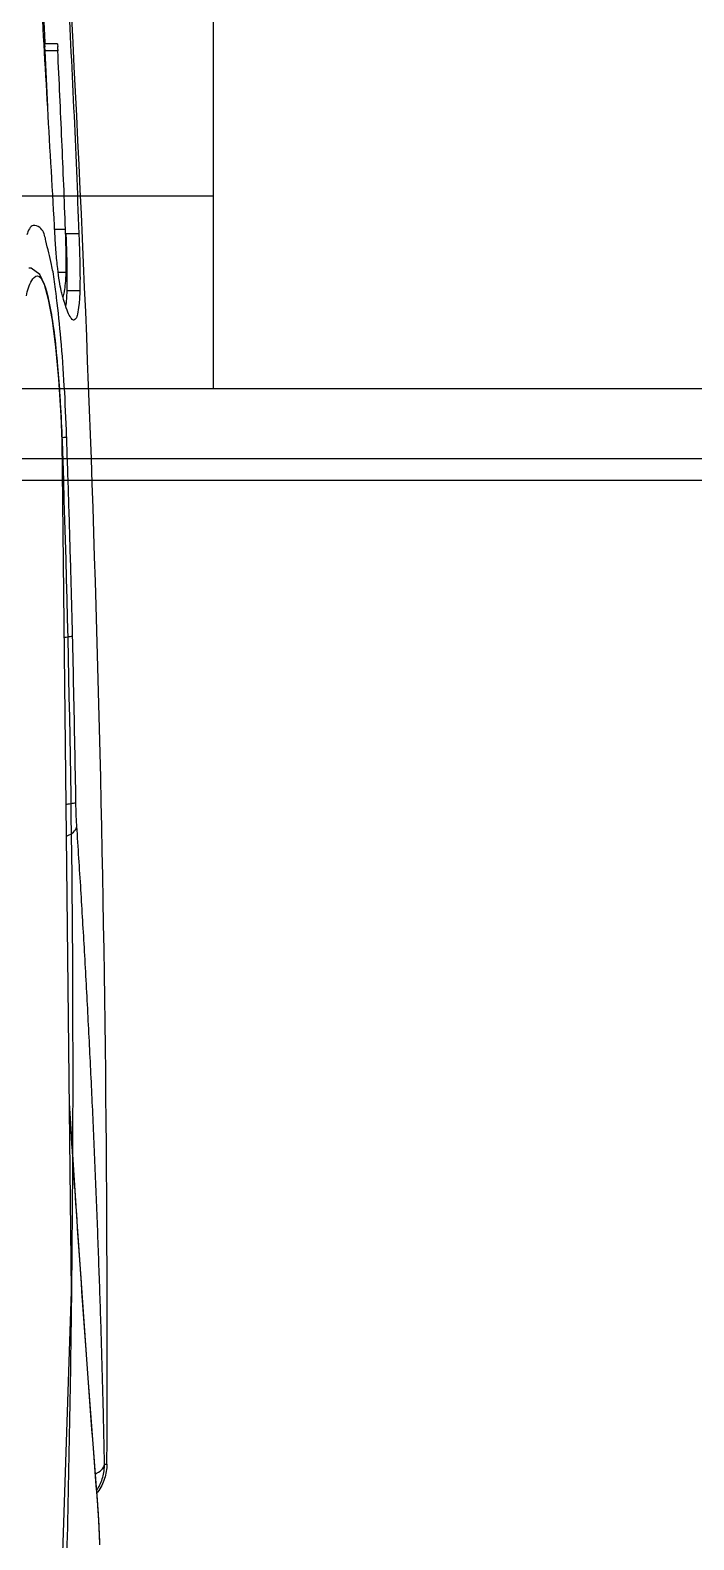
# Model space of a CAD drawing. Header units: millimetres. Extents: x 238075 to 303070, y -258150 to -205841.
# Drawn here: x 249958 to 250041.9, y -239091 to -238900.3 of the extents above; entities that cross this region are included whole.
import ezdxf

# ---------------------------------------------------------------- set-up
doc = ezdxf.new("R2010")
doc.units = ezdxf.units.MM
doc.header["$LTSCALE"] = 200
for name, color, linetype in [('L4', 4, 'Continuous'), ('아파트', 253, 'Continuous'), ('헤드반경1', 1, 'Continuous')]:
    doc.layers.add(name, color=color, linetype=linetype)

# ---------------------------------------------------------------- blocks, each defined once
blk = doc.blocks.new('A$C221D5E5E')
at = {"layer": '헤드반경1'}
blk.add_circle((0, 0), 2600, dxfattribs=at)

msp = doc.modelspace()

# ---------------------------------------------------------------- linework, layer by layer
at = {"layer": 'L4'}
for p, q in [((249981.14, -238878.27), (249981.14, -238945.57, 0)), ((249961.46, -238902), (249959.86, -238902)), ((249961.48, -238902.86), (249959.88, -238902.86)), ((249981.14, -238921.22), (249567.64, -238921.22)), ((249962.46, -238925.45), (249961.12, -238925.45)), ((249964.15, -238925.98), (249962.55, -238925.98)), ((249958.11, -238930.35), (249957.84, -238930.33)), ((249959.2, -238931.12), (249958.11, -238930.35)), ((249959.81, -238932.38), (249959.2, -238931.12)), ((249962.54, -238930.88), (249961.54, -238930.88)), ((249960.32, -238934.28), (249959.81, -238932.38)), ((249964.27, -238933.2), (249962.67, -238933.2)), ((249960.8, -238936.92), (249960.32, -238934.28)), ((249961.23, -238940.3), (249960.8, -238936.92)), ((249961.6, -238944.36), (249961.23, -238940.3)), ((249961.89, -238948.97), (249961.6, -238944.36)), ((250126.17, -238945.57, 0), (249435.37, -238945.57, 0)), ((249962.03, -238952.2), (249961.89, -238948.97)), ((249962.03, -238952.2), (249962.02, -238952.21)), ((249963.22, -239059.59), (249962.03, -238952.2)), ((249435.37, -238954.37), (250126.17, -238954.37)), ((250126.17, -238957.17), (249435.37, -238957.17)), ((249963.99, -239051.42), (249962.95, -239035.82)), ((249965.34, -239070.58), (249963.99, -239051.42)), ((249959.59, -239169.57), (249963.22, -239059.59)), ((249966.64, -239087.71), (249965.34, -239070.58)), ((249966.54, -239086.56), (249966.55, -239086.47)), ((249966.78, -239090.41), (249966.64, -239087.71)), ((249966.82, -239091.6), (249966.78, -239090.41))]:
    msp.add_line(p, q, dxfattribs=at)
for points in [[(249966.6, -238982.31), (249965.71, -238949.27), (249964.31, -238916.24), (249962.38, -238883.25)], [(249960.21, -238910.08), (249959.91, -238904.73), (249959.59, -238899.38), (249959.28, -238894.04)], [(249962.69, -238894.06), (249962.97, -238899.4), (249963.24, -238904.74), (249963.49, -238910.08)], [(249959.89, -238902), (249959.84, -238900.84), (249959.78, -238899.69), (249959.72, -238898.54)], [(249959.85, -238902.11), (249959.84, -238902.06), (249959.82, -238902), (249959.86, -238902)], [(249959.86, -238902.42), (249959.87, -238902.33), (249959.89, -238902.25), (249959.85, -238902.11)], [(249959.88, -238902.86), (249959.87, -238902.71), (249959.85, -238902.55), (249959.86, -238902.42)], [(249961.46, -238902), (249961.42, -238902), (249961.44, -238902.06), (249961.45, -238902.11)], [(249961.45, -238902.11), (249961.49, -238902.25), (249961.47, -238902.33), (249961.46, -238902.42)], [(249961.46, -238902.42), (249961.45, -238902.55), (249961.47, -238902.71), (249961.48, -238902.86)], [(249960.21, -238909.95), (249960.11, -238907.58), (249959.99, -238905.22), (249959.88, -238902.86)], [(249962, -238914.19), (249961.84, -238910.41), (249961.67, -238906.64), (249961.48, -238902.86)], [(249961.12, -238925.98), (249960.82, -238920.68), (249960.52, -238915.38), (249960.21, -238910.08)], [(249963.49, -238910.08), (249963.73, -238915.38), (249963.95, -238920.68), (249964.15, -238925.98)], [(249962.46, -238925.45), (249962.32, -238921.69), (249962.17, -238917.94), (249962, -238914.19)], [(249958.39, -238924.94), (249957.96, -238925.01), (249957.75, -238925.6), (249957.57, -238926.12)], [(249959.2, -238925.2), (249958.98, -238925.02), (249958.65, -238924.89), (249958.39, -238924.94)], [(249959.91, -238926.55), (249959.8, -238926.06), (249959.61, -238925.51), (249959.2, -238925.2)], [(249962.5, -238926.46), (249962.48, -238926.12), (249962.47, -238925.78), (249962.46, -238925.45)], [(249959.98, -238926.87), (249959.96, -238926.77), (249959.93, -238926.66), (249959.91, -238926.55)], [(249960.7, -238929.89), (249960.48, -238928.88), (249960.2, -238927.88), (249959.98, -238926.87)], [(249961.27, -238928.32), (249961.21, -238927.54), (249961.16, -238926.76), (249961.12, -238925.98)], [(249962.52, -238927.43), (249962.52, -238927.1), (249962.51, -238926.78), (249962.5, -238926.46)], [(249962.55, -238928.32), (249962.54, -238928.02), (249962.53, -238927.72), (249962.52, -238927.43)], [(249962.63, -238928.3), (249962.61, -238927.53), (249962.58, -238926.75), (249962.55, -238925.98)], [(249964.15, -238925.98), (249964.18, -238926.76), (249964.21, -238927.54), (249964.23, -238928.32)], [(249961.47, -238930.38), (249961.4, -238929.69), (249961.33, -238929.01), (249961.27, -238928.32)], [(249962.56, -238929.13), (249962.55, -238928.86), (249962.55, -238928.59), (249962.55, -238928.32)], [(249962.56, -238929.83), (249962.56, -238929.6), (249962.56, -238929.36), (249962.56, -238929.13)], [(249962.68, -238930.36), (249962.67, -238929.68), (249962.65, -238928.99), (249962.63, -238928.3)], [(249964.23, -238928.32), (249964.25, -238929), (249964.27, -238929.69), (249964.28, -238930.37)], [(249958.19, -238931.9), (249958.37, -238931.64), (249958.6, -238931.3), (249958.91, -238931.3)], [(249958.91, -238931.3), (249959.26, -238931.31), (249959.45, -238931.77), (249959.61, -238932.08)], [(249960.88, -238930.8), (249960.82, -238930.49), (249960.76, -238930.19), (249960.7, -238929.89)], [(249961.24, -238933.31), (249961.14, -238932.47), (249961.03, -238931.63), (249960.88, -238930.8)], [(249961.69, -238932.03), (249961.61, -238931.48), (249961.54, -238930.93), (249961.47, -238930.38)], [(249962.45, -238932.27), (249962.5, -238931.81), (249962.52, -238931.35), (249962.54, -238930.88)], [(249962.54, -238930.88), (249962.55, -238930.73), (249962.56, -238930.58), (249962.56, -238930.42)], [(249962.56, -238930.42), (249962.56, -238930.23), (249962.56, -238930.03), (249962.56, -238929.83)], [(249962.69, -238932.03), (249962.69, -238931.47), (249962.69, -238930.92), (249962.68, -238930.36)], [(249964.28, -238930.37), (249964.29, -238930.92), (249964.3, -238931.48), (249964.29, -238932.03)], [(249957.51, -238933.83), (249957.65, -238933.15), (249957.81, -238932.46), (249958.19, -238931.9)], [(249959.61, -238932.08), (249959.94, -238932.73), (249960.12, -238933.45), (249960.27, -238934.16)], [(249961.33, -238934.03), (249961.3, -238933.79), (249961.27, -238933.55), (249961.24, -238933.31)], [(249961.93, -238933.2), (249961.83, -238932.82), (249961.76, -238932.42), (249961.69, -238932.03)], [(249962.09, -238933.82), (249962.03, -238933.62), (249961.98, -238933.41), (249961.93, -238933.2)], [(249962.15, -238934.02), (249962.23, -238933.79), (249962.28, -238933.56), (249962.32, -238933.32)], [(249962.32, -238933.32), (249962.33, -238933.3), (249962.33, -238933.28), (249962.33, -238933.26)], [(249962.33, -238933.26), (249962.39, -238932.93), (249962.42, -238932.6), (249962.45, -238932.27)], [(249962.52, -238935.18), (249962.59, -238934.54), (249962.64, -238933.9), (249962.67, -238933.26)], [(249962.67, -238933.2), (249962.69, -238932.81), (249962.69, -238932.42), (249962.69, -238932.03)], [(249962.67, -238933.26), (249962.67, -238933.24), (249962.67, -238933.22), (249962.67, -238933.2)], [(249964.27, -238933.2), (249964.25, -238933.81), (249964.22, -238934.43), (249964.14, -238935.03)], [(249964.29, -238932.03), (249964.29, -238932.42), (249964.29, -238932.81), (249964.27, -238933.2)], [(249960.27, -238934.16), (249960.51, -238935.25), (249960.7, -238936.33), (249960.87, -238937.43)], [(249961.34, -238934.09), (249961.34, -238934.07), (249961.33, -238934.05), (249961.33, -238934.03)], [(249961.88, -238939.28), (249961.73, -238937.55), (249961.54, -238935.82), (249961.34, -238934.09)], [(249962.36, -238934.76), (249962.26, -238934.45), (249962.17, -238934.14), (249962.09, -238933.82)], [(249962.77, -238935.91), (249962.62, -238935.54), (249962.49, -238935.14), (249962.36, -238934.76)], [(249964.14, -238935.03), (249964.1, -238935.4), (249964.04, -238935.77), (249963.97, -238936.15)], [(249963.15, -238936.62), (249962.99, -238936.37), (249962.88, -238936.15), (249962.77, -238935.91)], [(249963.47, -238936.89), (249963.33, -238936.89), (249963.23, -238936.75), (249963.15, -238936.62)], [(249963.51, -238936.89), (249963.5, -238936.89), (249963.48, -238936.89), (249963.47, -238936.89)], [(249963.74, -238936.74), (249963.68, -238936.81), (249963.6, -238936.87), (249963.51, -238936.89)], [(249963.97, -238936.15), (249963.93, -238936.36), (249963.88, -238936.57), (249963.74, -238936.74)], [(249960.87, -238937.43), (249961.06, -238938.75), (249961.22, -238940.09), (249961.34, -238941.43)], [(249962.31, -238945.22), (249962.19, -238943.24), (249962.06, -238941.26), (249961.88, -238939.28)], [(249961.34, -238941.43), (249961.35, -238941.52), (249961.36, -238941.61), (249961.37, -238941.69)], [(249961.37, -238941.69), (249961.39, -238941.88), (249961.4, -238942.06), (249961.42, -238942.25)], [(249961.42, -238942.25), (249961.53, -238943.54), (249961.64, -238944.83), (249961.72, -238946.13)], [(249961.72, -238946.13), (249961.74, -238946.33), (249961.75, -238946.53), (249961.76, -238946.73)], [(249962.6, -238951.59), (249962.53, -238949.46), (249962.43, -238947.34), (249962.31, -238945.22)], [(249961.76, -238946.73), (249961.77, -238946.93), (249961.79, -238947.14), (249961.8, -238947.35)], [(249961.8, -238947.35), (249961.89, -238948.97), (249961.97, -238950.59), (249962.02, -238952.21)], [(249962.01, -238951.77), (249962.11, -238951.75), (249962.21, -238951.73), (249962.31, -238951.71)], [(249962.02, -238952.21), (249962.93, -238978.73), (249963.37, -239005.28), (249963.37, -239031.82)], [(249962.31, -238951.71), (249962.41, -238951.69), (249962.54, -238951.67), (249962.6, -238951.59)], [(249962.62, -238952.18), (249962.62, -238951.98), (249962.61, -238951.78), (249962.6, -238951.59)], [(249962.88, -238959.95), (249962.8, -238957.36), (249962.71, -238954.77), (249962.62, -238952.18)], [(249963.13, -238968.33), (249963.05, -238965.54), (249962.97, -238962.74), (249962.88, -238959.95)], [(249963.35, -238976.74), (249963.28, -238973.93), (249963.21, -238971.13), (249963.13, -238968.33)], [(249962.3, -238976.98), (249962.34, -238976.98), (249962.37, -238976.97), (249962.4, -238976.97)], [(249962.4, -238976.97), (249962.62, -238976.93), (249962.83, -238976.89), (249963.06, -238976.86)], [(249963.06, -238976.86), (249963.17, -238976.84), (249963.29, -238976.82), (249963.35, -238976.74)], [(249963.51, -238983.73), (249963.46, -238981.4), (249963.41, -238979.07), (249963.35, -238976.74)], [(249967.7, -239081.44), (249967.85, -239048.39), (249967.49, -239015.34), (249966.6, -238982.31)], [(249963.65, -238990.76), (249963.61, -238988.42), (249963.56, -238986.08), (249963.51, -238983.73)], [(249963.77, -238997.81), (249963.74, -238995.46), (249963.7, -238993.11), (249963.65, -238990.76)], [(249962.54, -238998.05), (249962.63, -238998.05), (249962.72, -238998.04), (249962.81, -238998.02)], [(249962.81, -238998.02), (249963.03, -238998), (249963.24, -238997.96), (249963.47, -238997.93)], [(249963.47, -238997.93), (249963.58, -238997.91), (249963.7, -238997.89), (249963.77, -238997.81)], [(249963.8, -238998.88), (249963.79, -238998.52), (249963.78, -238998.17), (249963.77, -238997.81)], [(249963.84, -238999.9), (249963.82, -238999.56), (249963.81, -238999.22), (249963.8, -238998.88)], [(249963.89, -239000.85), (249963.87, -239000.54), (249963.85, -239000.22), (249963.84, -238999.9)], [(249962.59, -239002.12), (249962.71, -239002.07), (249962.83, -239002.01), (249962.94, -239001.95)], [(249962.94, -239001.95), (249963.18, -239001.82), (249963.42, -239001.66), (249963.6, -239001.44)], [(249963.6, -239001.44), (249963.75, -239001.27), (249963.86, -239001.07), (249963.89, -239000.85)], [(249964.41, -239008.88), (249964.24, -239006.2), (249964.07, -239003.53), (249963.89, -239000.85)], [(249964.87, -239016.67), (249964.72, -239014.07), (249964.57, -239011.48), (249964.41, -239008.88)], [(249965.32, -239024.92), (249965.18, -239022.17), (249965.03, -239019.42), (249964.87, -239016.67)], [(249965.73, -239033.17), (249965.6, -239030.42), (249965.46, -239027.67), (249965.32, -239024.92)], [(249963.37, -239031.82), (249963.37, -239042.77), (249963.29, -239053.72), (249963.15, -239064.67)], [(249966.1, -239041.27), (249965.98, -239038.57), (249965.86, -239035.87), (249965.73, -239033.17)], [(249963.84, -239049.39), (249963.54, -239044.93), (249963.24, -239040.46), (249962.95, -239035.99)], [(249966.43, -239049.32), (249966.33, -239046.64), (249966.22, -239043.96), (249966.1, -239041.27)], [(249965.11, -239067.61), (249964.67, -239061.54), (249964.25, -239055.47), (249963.84, -239049.39)], [(249966.73, -239057.38), (249966.64, -239054.7), (249966.54, -239052.01), (249966.43, -239049.32)], [(249967, -239065.54), (249966.92, -239062.82), (249966.83, -239060.1), (249966.73, -239057.38)], [(249963.15, -239064.67), (249963.13, -239066.05), (249963.11, -239067.42), (249963.09, -239068.79)], [(249967.22, -239073.67), (249967.16, -239070.96), (249967.08, -239068.25), (249967, -239065.54)], [(249966.54, -239086.56), (249966.04, -239080.25), (249965.57, -239073.93), (249965.11, -239067.61)], [(249963.09, -239068.79), (249962.91, -239080.39), (249962.66, -239091.99), (249962.32, -239103.59)], [(249967.39, -239081.45), (249967.34, -239078.86), (249967.29, -239076.26), (249967.22, -239073.67)], [(249966.47, -239082.56), (249966.72, -239082.43), (249966.95, -239082.27), (249967.13, -239082.05)], [(249967.13, -239082.05), (249967.27, -239081.88), (249967.38, -239081.67), (249967.39, -239081.45)], [(249967.17, -239083.11), (249967.32, -239082.57), (249967.39, -239082.01), (249967.39, -239081.45)], [(249967.39, -239081.45), (249967.42, -239081.45), (249967.46, -239081.45), (249967.49, -239081.45)], [(249967.7, -239081.44), (249967.69, -239082.06), (249967.59, -239082.69), (249967.4, -239083.28)], [(249967.49, -239081.45), (249967.56, -239081.45), (249967.63, -239081.45), (249967.7, -239081.44)], [(249966.27, -239082.66), (249966.34, -239082.63), (249966.41, -239082.6), (249966.47, -239082.56)], [(249966.5, -239084.62), (249966.79, -239084.16), (249967.02, -239083.64), (249967.17, -239083.11)], [(249967.4, -239083.28), (249967.2, -239083.88), (249966.91, -239084.45), (249966.54, -239084.95)], [(249966.43, -239084.74), (249966.45, -239084.7), (249966.48, -239084.66), (249966.5, -239084.62)], [(249966.44, -239084.7), (249966.46, -239084.68), (249966.48, -239084.65), (249966.5, -239084.62)], [(249966.54, -239084.95), (249966.51, -239084.99), (249966.48, -239085.03), (249966.46, -239085.07)], [(249966.7, -239089.02), (249966.66, -239088.2), (249966.61, -239087.38), (249966.54, -239086.56)], [(249966.81, -239091.64), (249966.78, -239090.77), (249966.75, -239089.89), (249966.7, -239089.02)]]:
    msp.add_open_spline(points, degree=3, dxfattribs=at)
at = {"layer": '아파트'}
msp.add_circle((263075.37, -230841.08, 54985.43), 25000, dxfattribs=at)

# ---------------------------------------------------------------- block references
at = {"layer": '헤드반경1', "rotation": 331.1402425143963}
msp.add_blockref('A$C221D5E5E', (250768.81, -237127.39, 54985.43), dxfattribs=at)

doc.saveas('drawing.dxf')
